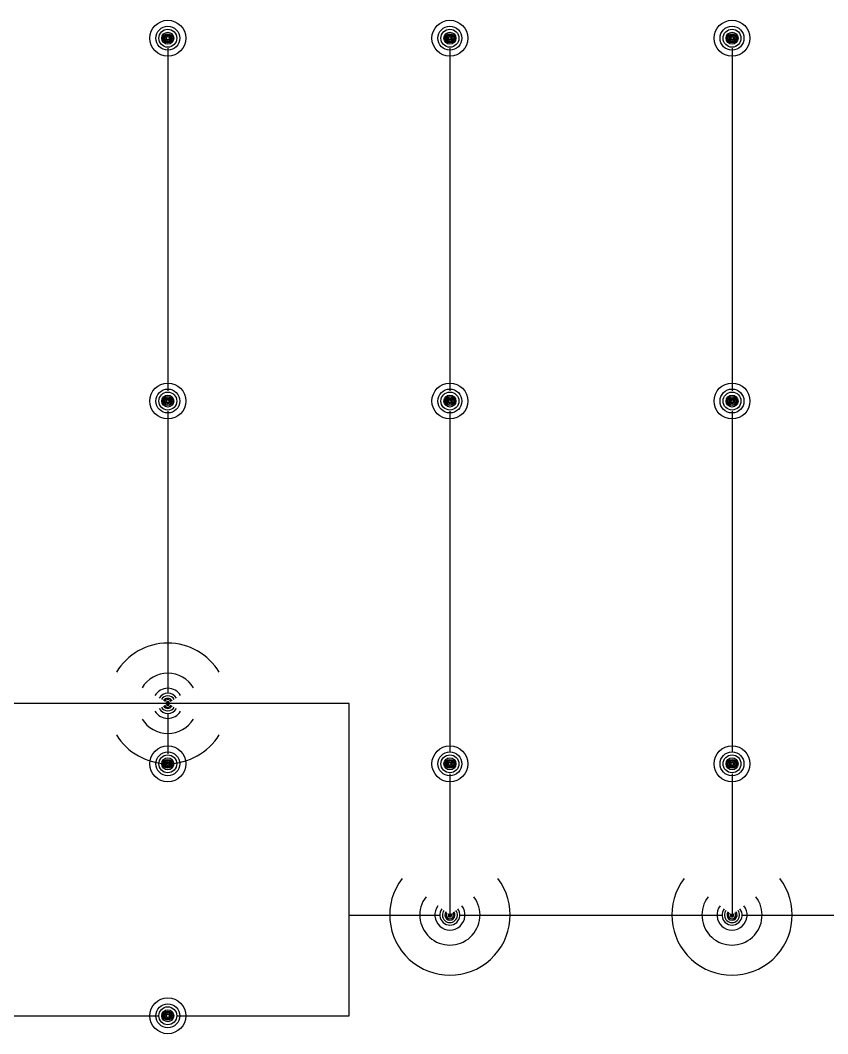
# Model space of a CAD drawing. Extents: x -24247 to 247, y -156 to 1335.
# Drawn here: x -1350.6 to -1030, y 528.6 to 930.9 of the extents above; entities that cross this region are included whole.
import ezdxf

# ---------------------------------------------------------------- set-up
doc = ezdxf.new("R2010")
doc.units = 0
doc.header["$LTSCALE"] = 48
doc.header["$MEASUREMENT"] = 0
for name, color, linetype in [('F-DRYP-N', 3, 'Continuous'), ('F-DRYP-N @ 1 (1)', 3, 'Continuous'), ('F-DRYP-N @ 1 (2)', 3, 'Continuous'), ('F-DRYP-N @ 12', 3, 'Continuous'), ('F-DRYP-N @ 128', 3, 'Continuous'), ('F-DRYP-N @ 16', 3, 'Continuous'), ('F-DRYP-N @ 192', 3, 'Continuous'), ('F-DRYP-N @ 2', 3, 'Continuous'), ('F-DRYP-N @ 24', 3, 'Continuous'), ('F-DRYP-N @ 384', 3, 'Continuous'), ('F-DRYP-N @ 4', 3, 'Continuous'), ('F-DRYP-N @ 48', 3, 'Continuous'), ('F-DRYP-N @ 64', 3, 'Continuous'), ('F-DRYP-N @ 768', 3, 'Continuous'), ('F-DRYP-N @ 8', 3, 'Continuous'), ('F-DRYP-N @ 96', 3, 'Continuous'), ('F-SPRK-HEAD-N', 2, 'Continuous'), ('F-SPRK-HEAD-N @ 1 (1)', 2, 'Continuous'), ('F-SPRK-HEAD-N @ 1 (2)', 2, 'Continuous'), ('F-SPRK-HEAD-N @ 128', 2, 'Continuous'), ('F-SPRK-HEAD-N @ 192', 2, 'Continuous'), ('F-SPRK-HEAD-N @ 48', 2, 'Continuous'), ('F-SPRK-HEAD-N @ 64', 2, 'Continuous'), ('F-SPRK-HEAD-N @ 96', 2, 'Continuous')]:
    doc.layers.add(name, color=color, linetype=linetype)

# ---------------------------------------------------------------- blocks, each defined once
blk = doc.blocks.new('*U14')
blk.add_circle((0, 0), 0.037109375)
at = {"color": 7, "lineweight": 0}
blk.add_circle((0, 0), 0.01171875, dxfattribs=at)
blk = doc.blocks.new('*U524')
at = {"layer": 'F-SPRK-HEAD-N @ 1 (1)'}
blk.add_blockref('*U14', (-1292.000000014937, 635.7428022054028), dxfattribs=at)
at = {"layer": 'F-SPRK-HEAD-N @ 1 (2)'}
blk.add_blockref('*U14', (-1292.000000014937, 635.7428022054028), dxfattribs=at)
at = {"layer": 'F-SPRK-HEAD-N @ 128', "xscale": 128, "yscale": 128, "zscale": 128}
blk.add_blockref('*U14', (-1292.000000014937, 635.7428022054028), dxfattribs=at)
at = {"layer": 'F-SPRK-HEAD-N @ 192', "xscale": 192, "yscale": 192, "zscale": 192}
blk.add_blockref('*U14', (-1292.000000014937, 635.7428022054028), dxfattribs=at)
at = {"layer": 'F-SPRK-HEAD-N @ 48', "xscale": 48, "yscale": 48, "zscale": 48}
blk.add_blockref('*U14', (-1292.000000014937, 635.7428022054028), dxfattribs=at)
at = {"layer": 'F-SPRK-HEAD-N @ 64', "xscale": 64, "yscale": 64, "zscale": 64}
blk.add_blockref('*U14', (-1292.000000014937, 635.7428022054028), dxfattribs=at)
at = {"layer": 'F-SPRK-HEAD-N @ 96', "xscale": 96, "yscale": 96, "zscale": 96}
blk.add_blockref('*U14', (-1292.000000014937, 635.7428022054028), dxfattribs=at)
blk = doc.blocks.new('*U525')
at = {"layer": 'F-SPRK-HEAD-N @ 1 (1)'}
blk.add_blockref('*U14', (-1292.000000014937, 779.7428022054028), dxfattribs=at)
at = {"layer": 'F-SPRK-HEAD-N @ 1 (2)'}
blk.add_blockref('*U14', (-1292.000000014937, 779.7428022054028), dxfattribs=at)
at = {"layer": 'F-SPRK-HEAD-N @ 128', "xscale": 128, "yscale": 128, "zscale": 128}
blk.add_blockref('*U14', (-1292.000000014937, 779.7428022054028), dxfattribs=at)
at = {"layer": 'F-SPRK-HEAD-N @ 192', "xscale": 192, "yscale": 192, "zscale": 192}
blk.add_blockref('*U14', (-1292.000000014937, 779.7428022054028), dxfattribs=at)
at = {"layer": 'F-SPRK-HEAD-N @ 48', "xscale": 48, "yscale": 48, "zscale": 48}
blk.add_blockref('*U14', (-1292.000000014937, 779.7428022054028), dxfattribs=at)
at = {"layer": 'F-SPRK-HEAD-N @ 64', "xscale": 64, "yscale": 64, "zscale": 64}
blk.add_blockref('*U14', (-1292.000000014937, 779.7428022054028), dxfattribs=at)
at = {"layer": 'F-SPRK-HEAD-N @ 96', "xscale": 96, "yscale": 96, "zscale": 96}
blk.add_blockref('*U14', (-1292.000000014937, 779.7428022054028), dxfattribs=at)
blk = doc.blocks.new('*U526')
at = {"layer": 'F-SPRK-HEAD-N @ 1 (1)'}
blk.add_blockref('*U14', (-1292.000000014937, 923.7428022054028), dxfattribs=at)
at = {"layer": 'F-SPRK-HEAD-N @ 1 (2)'}
blk.add_blockref('*U14', (-1292.000000014937, 923.7428022054028), dxfattribs=at)
at = {"layer": 'F-SPRK-HEAD-N @ 128', "xscale": 128, "yscale": 128, "zscale": 128}
blk.add_blockref('*U14', (-1292.000000014937, 923.7428022054028), dxfattribs=at)
at = {"layer": 'F-SPRK-HEAD-N @ 192', "xscale": 192, "yscale": 192, "zscale": 192}
blk.add_blockref('*U14', (-1292.000000014937, 923.7428022054028), dxfattribs=at)
at = {"layer": 'F-SPRK-HEAD-N @ 48', "xscale": 48, "yscale": 48, "zscale": 48}
blk.add_blockref('*U14', (-1292.000000014937, 923.7428022054028), dxfattribs=at)
at = {"layer": 'F-SPRK-HEAD-N @ 64', "xscale": 64, "yscale": 64, "zscale": 64}
blk.add_blockref('*U14', (-1292.000000014937, 923.7428022054028), dxfattribs=at)
at = {"layer": 'F-SPRK-HEAD-N @ 96', "xscale": 96, "yscale": 96, "zscale": 96}
blk.add_blockref('*U14', (-1292.000000014937, 923.7428022054028), dxfattribs=at)
blk = doc.blocks.new('*U528')
at = {"layer": 'F-SPRK-HEAD-N @ 1 (1)'}
blk.add_blockref('*U14', (-1180.000000014937, 635.7428022054028), dxfattribs=at)
at = {"layer": 'F-SPRK-HEAD-N @ 1 (2)'}
blk.add_blockref('*U14', (-1180.000000014937, 635.7428022054028), dxfattribs=at)
at = {"layer": 'F-SPRK-HEAD-N @ 128', "xscale": 128, "yscale": 128, "zscale": 128}
blk.add_blockref('*U14', (-1180.000000014937, 635.7428022054028), dxfattribs=at)
at = {"layer": 'F-SPRK-HEAD-N @ 192', "xscale": 192, "yscale": 192, "zscale": 192}
blk.add_blockref('*U14', (-1180.000000014937, 635.7428022054028), dxfattribs=at)
at = {"layer": 'F-SPRK-HEAD-N @ 48', "xscale": 48, "yscale": 48, "zscale": 48}
blk.add_blockref('*U14', (-1180.000000014937, 635.7428022054028), dxfattribs=at)
at = {"layer": 'F-SPRK-HEAD-N @ 64', "xscale": 64, "yscale": 64, "zscale": 64}
blk.add_blockref('*U14', (-1180.000000014937, 635.7428022054028), dxfattribs=at)
at = {"layer": 'F-SPRK-HEAD-N @ 96', "xscale": 96, "yscale": 96, "zscale": 96}
blk.add_blockref('*U14', (-1180.000000014937, 635.7428022054028), dxfattribs=at)
blk = doc.blocks.new('*U529')
at = {"layer": 'F-SPRK-HEAD-N @ 1 (1)'}
blk.add_blockref('*U14', (-1180.000000014937, 779.7428022054028), dxfattribs=at)
at = {"layer": 'F-SPRK-HEAD-N @ 1 (2)'}
blk.add_blockref('*U14', (-1180.000000014937, 779.7428022054028), dxfattribs=at)
at = {"layer": 'F-SPRK-HEAD-N @ 128', "xscale": 128, "yscale": 128, "zscale": 128}
blk.add_blockref('*U14', (-1180.000000014937, 779.7428022054028), dxfattribs=at)
at = {"layer": 'F-SPRK-HEAD-N @ 192', "xscale": 192, "yscale": 192, "zscale": 192}
blk.add_blockref('*U14', (-1180.000000014937, 779.7428022054028), dxfattribs=at)
at = {"layer": 'F-SPRK-HEAD-N @ 48', "xscale": 48, "yscale": 48, "zscale": 48}
blk.add_blockref('*U14', (-1180.000000014937, 779.7428022054028), dxfattribs=at)
at = {"layer": 'F-SPRK-HEAD-N @ 64', "xscale": 64, "yscale": 64, "zscale": 64}
blk.add_blockref('*U14', (-1180.000000014937, 779.7428022054028), dxfattribs=at)
at = {"layer": 'F-SPRK-HEAD-N @ 96', "xscale": 96, "yscale": 96, "zscale": 96}
blk.add_blockref('*U14', (-1180.000000014937, 779.7428022054028), dxfattribs=at)
blk = doc.blocks.new('*U530')
at = {"layer": 'F-SPRK-HEAD-N @ 1 (1)'}
blk.add_blockref('*U14', (-1180.000000014937, 923.7428022054028), dxfattribs=at)
at = {"layer": 'F-SPRK-HEAD-N @ 1 (2)'}
blk.add_blockref('*U14', (-1180.000000014937, 923.7428022054028), dxfattribs=at)
at = {"layer": 'F-SPRK-HEAD-N @ 128', "xscale": 128, "yscale": 128, "zscale": 128}
blk.add_blockref('*U14', (-1180.000000014937, 923.7428022054028), dxfattribs=at)
at = {"layer": 'F-SPRK-HEAD-N @ 192', "xscale": 192, "yscale": 192, "zscale": 192}
blk.add_blockref('*U14', (-1180.000000014937, 923.7428022054028), dxfattribs=at)
at = {"layer": 'F-SPRK-HEAD-N @ 48', "xscale": 48, "yscale": 48, "zscale": 48}
blk.add_blockref('*U14', (-1180.000000014937, 923.7428022054028), dxfattribs=at)
at = {"layer": 'F-SPRK-HEAD-N @ 64', "xscale": 64, "yscale": 64, "zscale": 64}
blk.add_blockref('*U14', (-1180.000000014937, 923.7428022054028), dxfattribs=at)
at = {"layer": 'F-SPRK-HEAD-N @ 96', "xscale": 96, "yscale": 96, "zscale": 96}
blk.add_blockref('*U14', (-1180.000000014937, 923.7428022054028), dxfattribs=at)
blk = doc.blocks.new('*U532')
at = {"layer": 'F-SPRK-HEAD-N @ 1 (1)'}
blk.add_blockref('*U14', (-1068.000000014937, 635.7428022054028), dxfattribs=at)
at = {"layer": 'F-SPRK-HEAD-N @ 1 (2)'}
blk.add_blockref('*U14', (-1068.000000014937, 635.7428022054028), dxfattribs=at)
at = {"layer": 'F-SPRK-HEAD-N @ 128', "xscale": 128, "yscale": 128, "zscale": 128}
blk.add_blockref('*U14', (-1068.000000014937, 635.7428022054028), dxfattribs=at)
at = {"layer": 'F-SPRK-HEAD-N @ 192', "xscale": 192, "yscale": 192, "zscale": 192}
blk.add_blockref('*U14', (-1068.000000014937, 635.7428022054028), dxfattribs=at)
at = {"layer": 'F-SPRK-HEAD-N @ 48', "xscale": 48, "yscale": 48, "zscale": 48}
blk.add_blockref('*U14', (-1068.000000014937, 635.7428022054028), dxfattribs=at)
at = {"layer": 'F-SPRK-HEAD-N @ 64', "xscale": 64, "yscale": 64, "zscale": 64}
blk.add_blockref('*U14', (-1068.000000014937, 635.7428022054028), dxfattribs=at)
at = {"layer": 'F-SPRK-HEAD-N @ 96', "xscale": 96, "yscale": 96, "zscale": 96}
blk.add_blockref('*U14', (-1068.000000014937, 635.7428022054028), dxfattribs=at)
blk = doc.blocks.new('*U533')
at = {"layer": 'F-SPRK-HEAD-N @ 1 (1)'}
blk.add_blockref('*U14', (-1068.000000014937, 779.7428022054028), dxfattribs=at)
at = {"layer": 'F-SPRK-HEAD-N @ 1 (2)'}
blk.add_blockref('*U14', (-1068.000000014937, 779.7428022054028), dxfattribs=at)
at = {"layer": 'F-SPRK-HEAD-N @ 128', "xscale": 128, "yscale": 128, "zscale": 128}
blk.add_blockref('*U14', (-1068.000000014937, 779.7428022054028), dxfattribs=at)
at = {"layer": 'F-SPRK-HEAD-N @ 192', "xscale": 192, "yscale": 192, "zscale": 192}
blk.add_blockref('*U14', (-1068.000000014937, 779.7428022054028), dxfattribs=at)
at = {"layer": 'F-SPRK-HEAD-N @ 48', "xscale": 48, "yscale": 48, "zscale": 48}
blk.add_blockref('*U14', (-1068.000000014937, 779.7428022054028), dxfattribs=at)
at = {"layer": 'F-SPRK-HEAD-N @ 64', "xscale": 64, "yscale": 64, "zscale": 64}
blk.add_blockref('*U14', (-1068.000000014937, 779.7428022054028), dxfattribs=at)
at = {"layer": 'F-SPRK-HEAD-N @ 96', "xscale": 96, "yscale": 96, "zscale": 96}
blk.add_blockref('*U14', (-1068.000000014937, 779.7428022054028), dxfattribs=at)
blk = doc.blocks.new('*U534')
at = {"layer": 'F-SPRK-HEAD-N @ 1 (1)'}
blk.add_blockref('*U14', (-1068.000000014937, 923.7428022054028), dxfattribs=at)
at = {"layer": 'F-SPRK-HEAD-N @ 1 (2)'}
blk.add_blockref('*U14', (-1068.000000014937, 923.7428022054028), dxfattribs=at)
at = {"layer": 'F-SPRK-HEAD-N @ 128', "xscale": 128, "yscale": 128, "zscale": 128}
blk.add_blockref('*U14', (-1068.000000014937, 923.7428022054028), dxfattribs=at)
at = {"layer": 'F-SPRK-HEAD-N @ 192', "xscale": 192, "yscale": 192, "zscale": 192}
blk.add_blockref('*U14', (-1068.000000014937, 923.7428022054028), dxfattribs=at)
at = {"layer": 'F-SPRK-HEAD-N @ 48', "xscale": 48, "yscale": 48, "zscale": 48}
blk.add_blockref('*U14', (-1068.000000014937, 923.7428022054028), dxfattribs=at)
at = {"layer": 'F-SPRK-HEAD-N @ 64', "xscale": 64, "yscale": 64, "zscale": 64}
blk.add_blockref('*U14', (-1068.000000014937, 923.7428022054028), dxfattribs=at)
at = {"layer": 'F-SPRK-HEAD-N @ 96', "xscale": 96, "yscale": 96, "zscale": 96}
blk.add_blockref('*U14', (-1068.000000014937, 923.7428022054028), dxfattribs=at)
blk = doc.blocks.new('*U649')
at = {"layer": 'F-SPRK-HEAD-N @ 1 (1)'}
blk.add_blockref('*U14', (-1292.000000014937, 535.7428022054028), dxfattribs=at)
at = {"layer": 'F-SPRK-HEAD-N @ 1 (2)'}
blk.add_blockref('*U14', (-1292.000000014937, 535.7428022054028), dxfattribs=at)
at = {"layer": 'F-SPRK-HEAD-N @ 128', "xscale": 128, "yscale": 128, "zscale": 128}
blk.add_blockref('*U14', (-1292.000000014937, 535.7428022054028), dxfattribs=at)
at = {"layer": 'F-SPRK-HEAD-N @ 192', "xscale": 192, "yscale": 192, "zscale": 192}
blk.add_blockref('*U14', (-1292.000000014937, 535.7428022054028), dxfattribs=at)
at = {"layer": 'F-SPRK-HEAD-N @ 48', "xscale": 48, "yscale": 48, "zscale": 48}
blk.add_blockref('*U14', (-1292.000000014937, 535.7428022054028), dxfattribs=at)
at = {"layer": 'F-SPRK-HEAD-N @ 64', "xscale": 64, "yscale": 64, "zscale": 64}
blk.add_blockref('*U14', (-1292.000000014937, 535.7428022054028), dxfattribs=at)
at = {"layer": 'F-SPRK-HEAD-N @ 96', "xscale": 96, "yscale": 96, "zscale": 96}
blk.add_blockref('*U14', (-1292.000000014937, 535.7428022054028), dxfattribs=at)
blk = doc.blocks.new('*U43')
for start, end in [(31.27432539674213, 148.725674603258), (211.4341766631705, 328.5658233368296)]:
    blk.add_arc((0, 0), 0.03111555437015313, start, end)
blk = doc.blocks.new('*U685')
at = {"layer": 'F-DRYP-N @ 1 (1)'}
blk.add_blockref('*U43', (-1292.000000014937, 659.7428022054028), dxfattribs=at)
at = {"layer": 'F-DRYP-N @ 1 (2)'}
blk.add_blockref('*U43', (-1292.000000014937, 659.7428022054028), dxfattribs=at)
at = {"layer": 'F-DRYP-N @ 12', "xscale": 12, "yscale": 12, "zscale": 12}
blk.add_blockref('*U43', (-1292.000000014937, 659.7428022054028), dxfattribs=at)
at = {"layer": 'F-DRYP-N @ 128', "xscale": 128, "yscale": 128, "zscale": 128}
blk.add_blockref('*U43', (-1292.000000014937, 659.7428022054028), dxfattribs=at)
at = {"layer": 'F-DRYP-N @ 16', "xscale": 16, "yscale": 16, "zscale": 16}
blk.add_blockref('*U43', (-1292.000000014937, 659.7428022054028), dxfattribs=at)
at = {"layer": 'F-DRYP-N @ 192', "xscale": 192, "yscale": 192, "zscale": 192}
blk.add_blockref('*U43', (-1292.000000014937, 659.7428022054028), dxfattribs=at)
at = {"layer": 'F-DRYP-N @ 2', "xscale": 2, "yscale": 2, "zscale": 2}
blk.add_blockref('*U43', (-1292.000000014937, 659.7428022054028), dxfattribs=at)
at = {"layer": 'F-DRYP-N @ 24', "xscale": 24, "yscale": 24, "zscale": 24}
blk.add_blockref('*U43', (-1292.000000014937, 659.7428022054028), dxfattribs=at)
at = {"layer": 'F-DRYP-N @ 384', "xscale": 384, "yscale": 384, "zscale": 384}
blk.add_blockref('*U43', (-1292.000000014937, 659.7428022054028), dxfattribs=at)
at = {"layer": 'F-DRYP-N @ 4', "xscale": 4, "yscale": 4, "zscale": 4}
blk.add_blockref('*U43', (-1292.000000014937, 659.7428022054028), dxfattribs=at)
at = {"layer": 'F-DRYP-N @ 48', "xscale": 48, "yscale": 48, "zscale": 48}
blk.add_blockref('*U43', (-1292.000000014937, 659.7428022054028), dxfattribs=at)
at = {"layer": 'F-DRYP-N @ 64', "xscale": 64, "yscale": 64, "zscale": 64}
blk.add_blockref('*U43', (-1292.000000014937, 659.7428022054028), dxfattribs=at)
at = {"layer": 'F-DRYP-N @ 768', "xscale": 768, "yscale": 768, "zscale": 768}
blk.add_blockref('*U43', (-1292.000000014937, 659.7428022054028), dxfattribs=at)
at = {"layer": 'F-DRYP-N @ 8', "xscale": 8, "yscale": 8, "zscale": 8}
blk.add_blockref('*U43', (-1292.000000014937, 659.7428022054028), dxfattribs=at)
at = {"layer": 'F-DRYP-N @ 96', "xscale": 96, "yscale": 96, "zscale": 96}
blk.add_blockref('*U43', (-1292.000000014937, 659.7428022054028), dxfattribs=at)
blk = doc.blocks.new('*U6')
at = {"linetype": 'Continuous'}
blk.add_arc((0, 0), 0.03111555437015312, 232.5669694738212, 127.4330305261797, dxfattribs=at)
blk = doc.blocks.new('*U811')
at = {"layer": 'F-DRYP-N @ 1 (1)', "rotation": 270}
blk.add_blockref('*U6', (-1180.000000014937, 575.7428022054028), dxfattribs=at)
at = {"layer": 'F-DRYP-N @ 1 (2)', "rotation": 270}
blk.add_blockref('*U6', (-1180.000000014937, 575.7428022054028), dxfattribs=at)
at = {"layer": 'F-DRYP-N @ 12', "xscale": 12, "yscale": 12, "zscale": 12, "rotation": 270}
blk.add_blockref('*U6', (-1180.000000014937, 575.7428022054028), dxfattribs=at)
at = {"layer": 'F-DRYP-N @ 128', "xscale": 128, "yscale": 128, "zscale": 128, "rotation": 270}
blk.add_blockref('*U6', (-1180.000000014937, 575.7428022054028), dxfattribs=at)
at = {"layer": 'F-DRYP-N @ 16', "xscale": 16, "yscale": 16, "zscale": 16, "rotation": 270}
blk.add_blockref('*U6', (-1180.000000014937, 575.7428022054028), dxfattribs=at)
at = {"layer": 'F-DRYP-N @ 192', "xscale": 192, "yscale": 192, "zscale": 192, "rotation": 270}
blk.add_blockref('*U6', (-1180.000000014937, 575.7428022054028), dxfattribs=at)
at = {"layer": 'F-DRYP-N @ 2', "xscale": 2, "yscale": 2, "zscale": 2, "rotation": 270}
blk.add_blockref('*U6', (-1180.000000014937, 575.7428022054028), dxfattribs=at)
at = {"layer": 'F-DRYP-N @ 24', "xscale": 24, "yscale": 24, "zscale": 24, "rotation": 270}
blk.add_blockref('*U6', (-1180.000000014937, 575.7428022054028), dxfattribs=at)
at = {"layer": 'F-DRYP-N @ 384', "xscale": 384, "yscale": 384, "zscale": 384, "rotation": 270}
blk.add_blockref('*U6', (-1180.000000014937, 575.7428022054028), dxfattribs=at)
at = {"layer": 'F-DRYP-N @ 4', "xscale": 4, "yscale": 4, "zscale": 4, "rotation": 270}
blk.add_blockref('*U6', (-1180.000000014937, 575.7428022054028), dxfattribs=at)
at = {"layer": 'F-DRYP-N @ 48', "xscale": 48, "yscale": 48, "zscale": 48, "rotation": 270}
blk.add_blockref('*U6', (-1180.000000014937, 575.7428022054028), dxfattribs=at)
at = {"layer": 'F-DRYP-N @ 64', "xscale": 64, "yscale": 64, "zscale": 64, "rotation": 270}
blk.add_blockref('*U6', (-1180.000000014937, 575.7428022054028), dxfattribs=at)
at = {"layer": 'F-DRYP-N @ 768', "xscale": 768, "yscale": 768, "zscale": 768, "rotation": 270}
blk.add_blockref('*U6', (-1180.000000014937, 575.7428022054028), dxfattribs=at)
at = {"layer": 'F-DRYP-N @ 8', "xscale": 8, "yscale": 8, "zscale": 8, "rotation": 270}
blk.add_blockref('*U6', (-1180.000000014937, 575.7428022054028), dxfattribs=at)
at = {"layer": 'F-DRYP-N @ 96', "xscale": 96, "yscale": 96, "zscale": 96, "rotation": 270}
blk.add_blockref('*U6', (-1180.000000014937, 575.7428022054028), dxfattribs=at)
blk = doc.blocks.new('*U812')
at = {"layer": 'F-DRYP-N @ 1 (1)', "rotation": 270}
blk.add_blockref('*U6', (-1068.000000014937, 575.7428022054028), dxfattribs=at)
at = {"layer": 'F-DRYP-N @ 1 (2)', "rotation": 270}
blk.add_blockref('*U6', (-1068.000000014937, 575.7428022054028), dxfattribs=at)
at = {"layer": 'F-DRYP-N @ 12', "xscale": 12, "yscale": 12, "zscale": 12, "rotation": 270}
blk.add_blockref('*U6', (-1068.000000014937, 575.7428022054028), dxfattribs=at)
at = {"layer": 'F-DRYP-N @ 128', "xscale": 128, "yscale": 128, "zscale": 128, "rotation": 270}
blk.add_blockref('*U6', (-1068.000000014937, 575.7428022054028), dxfattribs=at)
at = {"layer": 'F-DRYP-N @ 16', "xscale": 16, "yscale": 16, "zscale": 16, "rotation": 270}
blk.add_blockref('*U6', (-1068.000000014937, 575.7428022054028), dxfattribs=at)
at = {"layer": 'F-DRYP-N @ 192', "xscale": 192, "yscale": 192, "zscale": 192, "rotation": 270}
blk.add_blockref('*U6', (-1068.000000014937, 575.7428022054028), dxfattribs=at)
at = {"layer": 'F-DRYP-N @ 2', "xscale": 2, "yscale": 2, "zscale": 2, "rotation": 270}
blk.add_blockref('*U6', (-1068.000000014937, 575.7428022054028), dxfattribs=at)
at = {"layer": 'F-DRYP-N @ 24', "xscale": 24, "yscale": 24, "zscale": 24, "rotation": 270}
blk.add_blockref('*U6', (-1068.000000014937, 575.7428022054028), dxfattribs=at)
at = {"layer": 'F-DRYP-N @ 384', "xscale": 384, "yscale": 384, "zscale": 384, "rotation": 270}
blk.add_blockref('*U6', (-1068.000000014937, 575.7428022054028), dxfattribs=at)
at = {"layer": 'F-DRYP-N @ 4', "xscale": 4, "yscale": 4, "zscale": 4, "rotation": 270}
blk.add_blockref('*U6', (-1068.000000014937, 575.7428022054028), dxfattribs=at)
at = {"layer": 'F-DRYP-N @ 48', "xscale": 48, "yscale": 48, "zscale": 48, "rotation": 270}
blk.add_blockref('*U6', (-1068.000000014937, 575.7428022054028), dxfattribs=at)
at = {"layer": 'F-DRYP-N @ 64', "xscale": 64, "yscale": 64, "zscale": 64, "rotation": 270}
blk.add_blockref('*U6', (-1068.000000014937, 575.7428022054028), dxfattribs=at)
at = {"layer": 'F-DRYP-N @ 768', "xscale": 768, "yscale": 768, "zscale": 768, "rotation": 270}
blk.add_blockref('*U6', (-1068.000000014937, 575.7428022054028), dxfattribs=at)
at = {"layer": 'F-DRYP-N @ 8', "xscale": 8, "yscale": 8, "zscale": 8, "rotation": 270}
blk.add_blockref('*U6', (-1068.000000014937, 575.7428022054028), dxfattribs=at)
at = {"layer": 'F-DRYP-N @ 96', "xscale": 96, "yscale": 96, "zscale": 96, "rotation": 270}
blk.add_blockref('*U6', (-1068.000000014937, 575.7428022054028), dxfattribs=at)

msp = doc.modelspace()

# ---------------------------------------------------------------- linework, layer by layer
at = {"layer": 'F-DRYP-N'}
for p, q in [((-1292.000000014937, 919.7428022054028), (-1292.000000014937, 783.7428022054028)), ((-1180.000000014937, 919.7428022054028), (-1180.000000014937, 783.7428022054028)), ((-1068.000000014937, 919.7428022054028), (-1068.000000014937, 783.7428022054028)), ((-1292.000000014937, 775.7428022054028), (-1292.000000014937, 663.7428022054028)), ((-1180.000000014937, 775.7428022054028), (-1180.000000014937, 640.4928022054028)), ((-1068.000000014937, 775.7428022054028), (-1068.000000014937, 640.4928022054028)), ((-1220.000000014937, 659.7428022054028), (-1584.000000014937, 659.7428022054028)), ((-1220.000000014937, 535.7428022054028), (-1220.000000014937, 659.7428022054028)), ((-1292.000000014937, 655.7428022054025), (-1292.000000014937, 639.7428022054028)), ((-1180.000000014937, 631.7428022054028), (-1180.000000014937, 575.7428022054028)), ((-1068.000000014937, 631.7428022054028), (-1068.000000014937, 575.7428022054028)), ((-1220.000000014937, 575.7428022054028), (-1184.000000014937, 575.7428022054028)), ((-1176.000000014937, 575.7428022054028), (-1072.000000014937, 575.7428022054028)), ((-1064.000000014937, 575.7428022054028), (-996.0000000149366, 575.7428022054028)), ((-1400.000000014937, 535.7428022054028), (-1296.000000014937, 535.7428022054028)), ((-1288.000000014937, 535.7428022054028), (-1220.000000014937, 535.7428022054028))]:
    msp.add_line(p, q, dxfattribs=at)

# ---------------------------------------------------------------- block references
for name in ['*U685', '*U811', '*U812']:
    msp.add_blockref(name, (0, 0), dxfattribs=at)
at = {"layer": 'F-SPRK-HEAD-N'}
for name in ['*U526', '*U530', '*U534', '*U525', '*U529', '*U533', '*U524', '*U528', '*U532', '*U649']:
    msp.add_blockref(name, (0, 0), dxfattribs=at)

doc.saveas('drawing.dxf')
